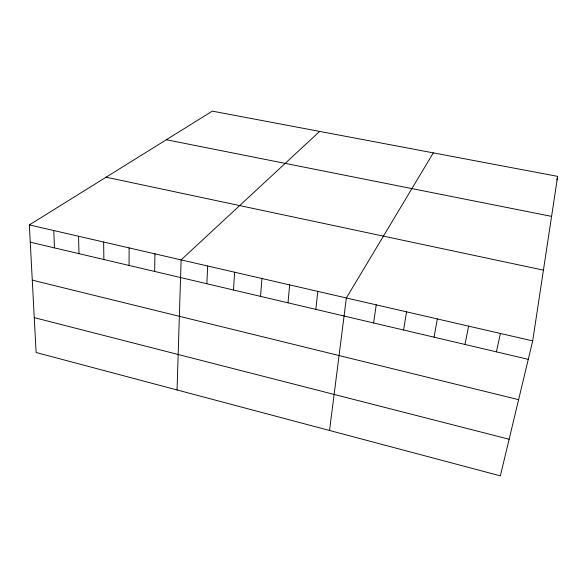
<?xml version="1.0" encoding="UTF-8"?>
<svg xmlns="http://www.w3.org/2000/svg" width="587" height="587" viewBox="0 0 587 587"><rect width="100%" height="100%" fill="white"/><g stroke="black" fill="none" stroke-linecap="round" stroke-linejoin="round"><path stroke-width="0.88" d="M129.074 265.441L129.111 247.897M154.638 271.451L154.931 253.848M177.047 389.959L181.112 259.887L319.666 131.407M206.851 283.734L207.673 266.006M233.509 290.007L234.609 272.214M260.555 296.369L261.941 278.509M287.99 302.826L289.67 284.9M315.828 309.371L317.802 291.387M329.549 430.484L346.359 297.969L433.323 152.877M373.603 322.96L376.223 304.851M532.695 340.908L557.65 176.364L212.333 111.134L29.35 224.909L36.108 352.508L500.351 475.866L532.695 340.908L29.35 224.909M403.592 330.019L406.549 311.836M434.042 337.18L437.344 318.932M464.963 344.452L468.631 326.145M496.375 351.84L500.41 333.467M556.828 179.893L557.65 176.364M166.326 139.735L551.582 216.39M106.093 177.193L543.43 270.137M30.267 242.196L528.278 359.347M32.278 280.16L518.615 399.674M34.259 317.633L509.127 439.245M53.777 230.537L54.466 247.89M78.541 236.245L78.996 253.657M103.65 242.035L103.862 259.505"/></g></svg>
